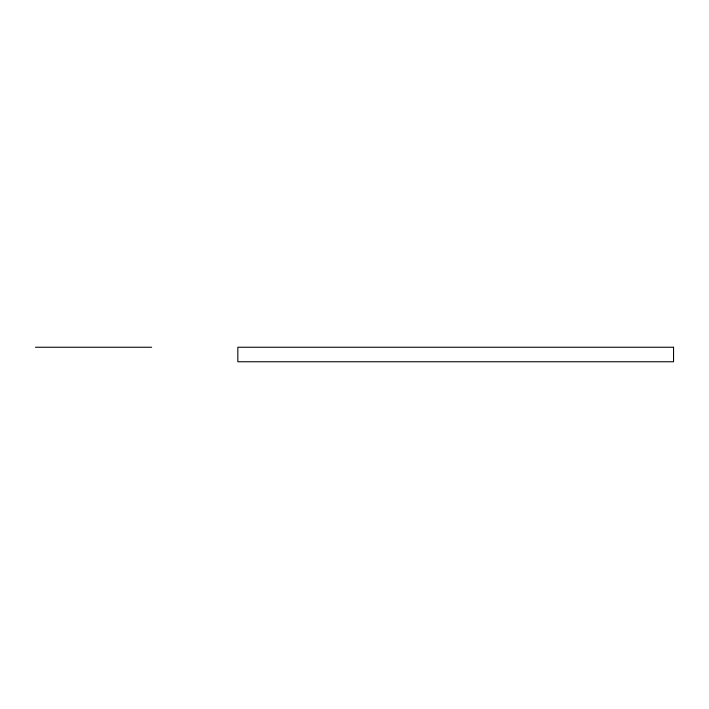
<?xml version="1.0" encoding="UTF-8"?>
<svg xmlns="http://www.w3.org/2000/svg" width="709" height="709" viewBox="0 0 709 709"><rect width="100%" height="100%" fill="white"/><g stroke="black" fill="none" stroke-linecap="round" stroke-linejoin="round"><path stroke-width="1.06" d="M35.45 347.242L151.646 347.242M673.55 347.242L237.834 347.242L237.834 361.758L673.55 361.758L673.55 347.242"/></g></svg>
